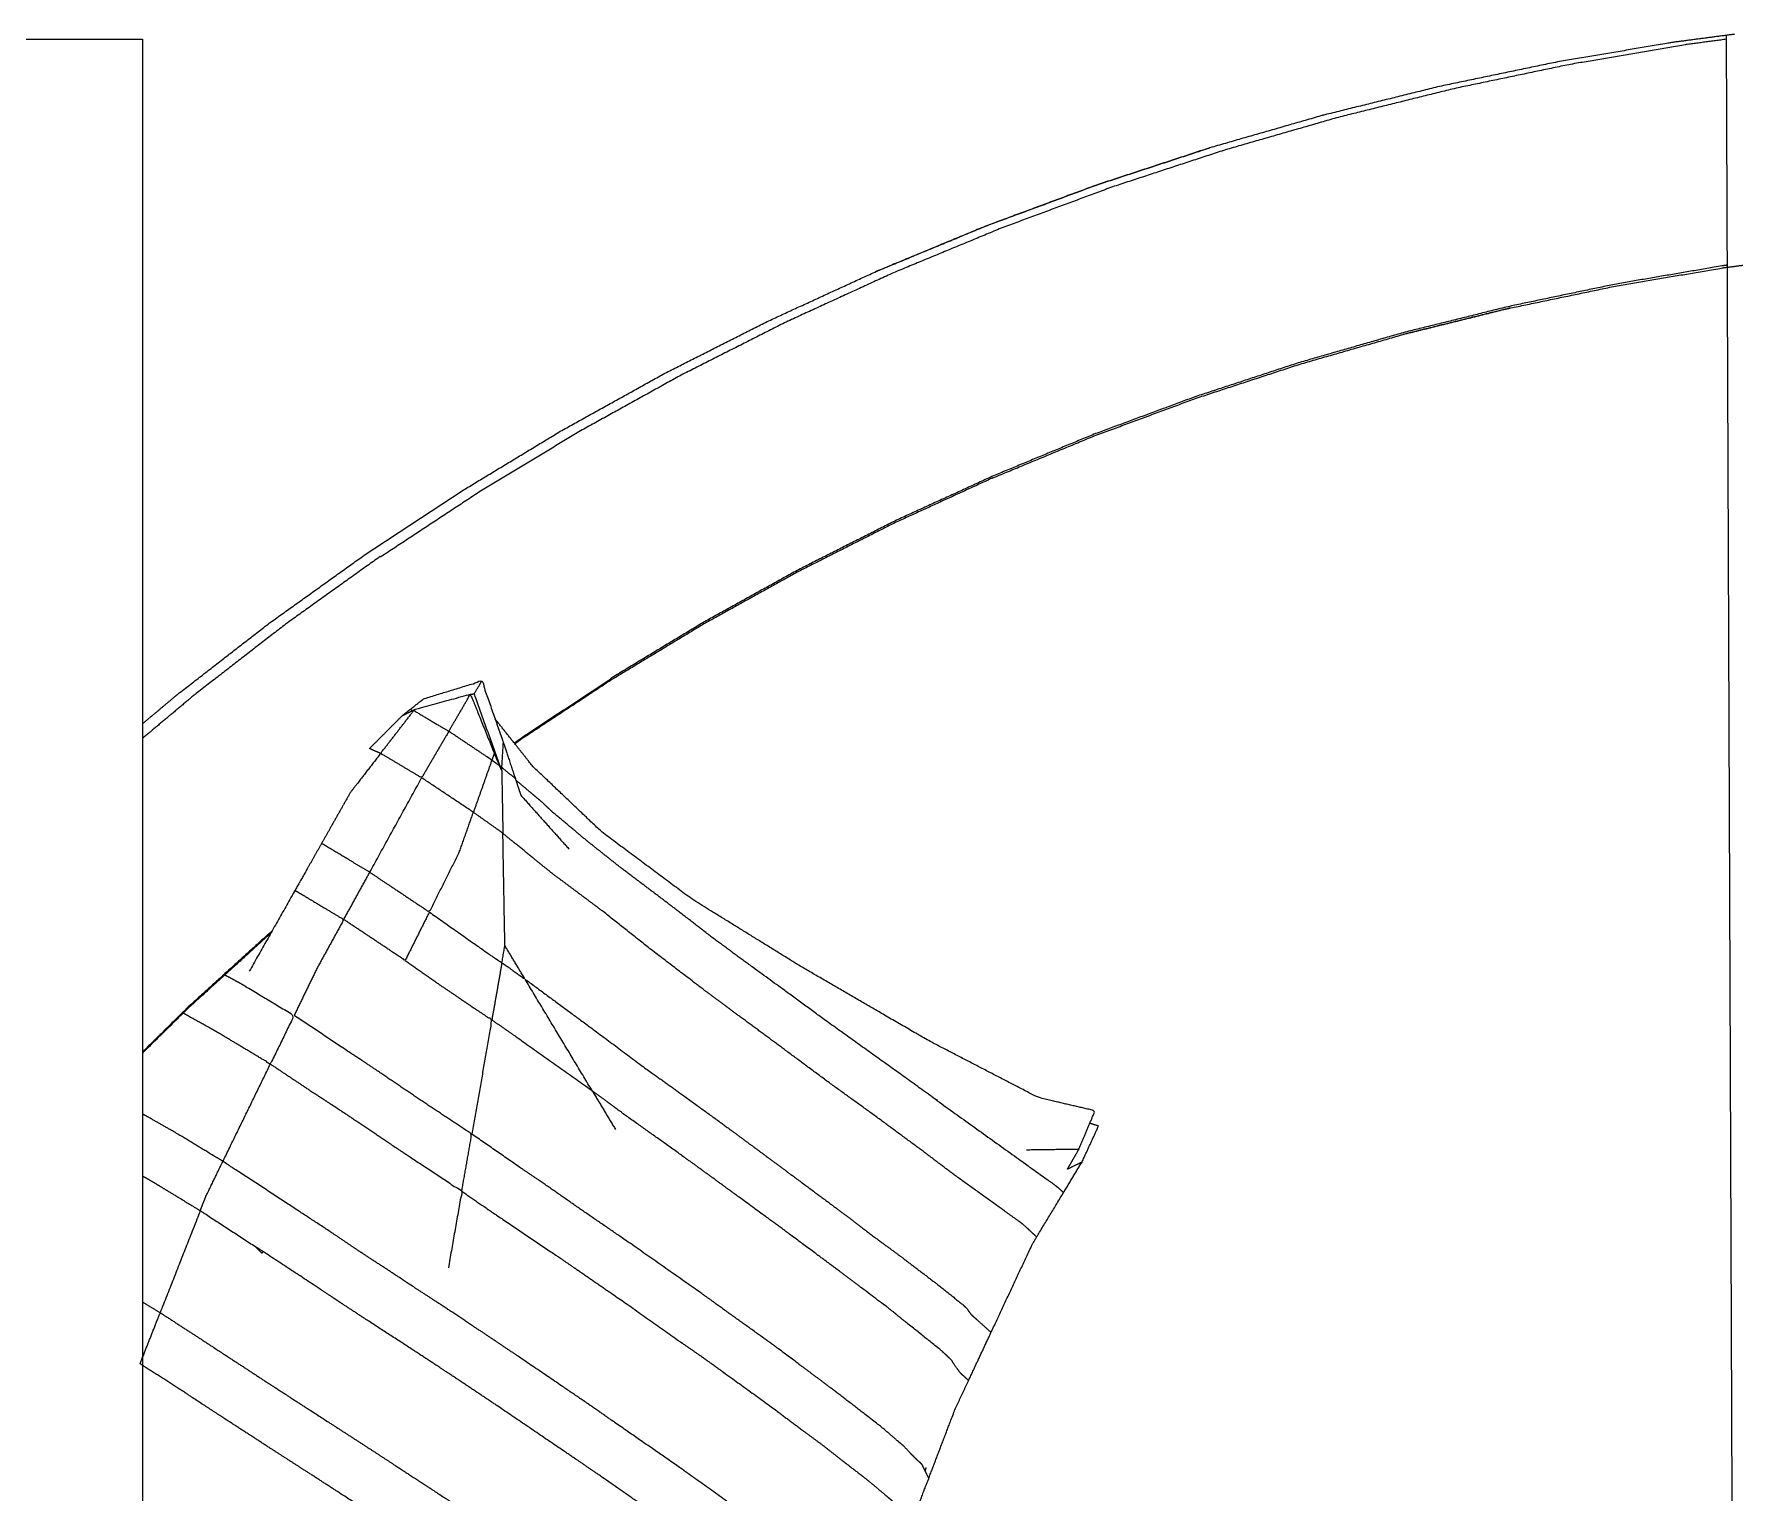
# Model space of a CAD drawing. Header units: millimetres. Extents: x 3429 to 24139, y -631 to 9878.
# Drawn here: x 8508.9 to 8568.6, y 3703 to 3753.9 of the extents above; entities that cross this region are included whole.
import ezdxf

# ---------------------------------------------------------------- set-up
doc = ezdxf.new("R2010")
doc.units = ezdxf.units.MM
doc.layers.add('multid_gorunus_3', color=23, linetype='Continuous', lineweight=13)
doc.layers.add('multid_gorunus_4', color=15, linetype='Continuous', lineweight=9)

# ---------------------------------------------------------------- blocks, each defined once
blk = doc.blocks.new('grup-2')
at = {"layer": 'multid_gorunus_3', "lineweight": -3}
for points, degree, knots in [([(1983.928, 6217.144), (1983.511, 6217.144), (1982.886, 6217.144), (1982.053, 6217.144), (1981.428, 6217.144), (1980.803, 6217.144), (1979.969, 6217.144), (1979.344, 6217.144), (1978.928, 6217.144)], 3, [0, 0, 0, 0, 0.75, 1.125, 1.5, 1.875, 2.25, 3, 3, 3, 3]), ([(1978.928, 6217.144), (1978.928, 6216.155), (1978.928, 6213.761), (1978.928, 6208.959), (1978.928, 6202.868), (1978.928, 6195.487), (1978.928, 6186.836), (1978.928, 6176.969), (1978.928, 6165.969), (1978.928, 6153.941), (1978.928, 6141.024), (1978.928, 6127.365), (1978.928, 6113.136), (1978.928, 6098.504), (1978.928, 6083.653), (1978.928, 6068.742), (1978.928, 6053.94), (1978.928, 6039.26), (1978.928, 6024.58), (1978.928, 6005.778), (1978.928, 5990.869), (1978.928, 5976.016), (1978.928, 5961.387), (1978.928, 5947.155), (1978.928, 5933.498), (1978.928, 5920.578), (1978.928, 5947.227), (1978.928, 5936.226), (1978.928, 5926.36), (1978.928, 5917.707), (1978.928, 5910.327), (1978.928, 5904.236), (1978.928, 5899.433), (1978.928, 5897.04), (1978.928, 5896.051)], 3, [200, 200, 200, 200, 215.285175, 230.934783, 246.910875, 263.16962, 279.661789, 296.333468, 313.127007, 329.982146, 346.837285, 363.630824, 380.302503, 396.794672, 413.053417, 429.029509, 444.679117, 459.964292, 475.249467, 490.899075, 506.875167, 523.133912, 539.62608, 556.29776, 573.091299, 589.946438, 606.801576, 623.595115, 640.266795, 656.758963, 673.017709, 688.9938, 704.643409, 719.928583, 719.928583, 719.928583, 719.928583]), ([(1850.679, 6079.01), (1850.366, 6079.046), (1850.053, 6079.082), (1849.766, 6079.185), (1849.479, 6079.288), (1849.225, 6079.449), (1848.972, 6079.61), (1848.76, 6079.822), (1848.549, 6080.034), (1848.388, 6080.287), (1848.226, 6080.541), (1848.123, 6080.828), (1848.021, 6081.115), (1847.984, 6081.428), (1847.948, 6081.74), (1848.276, 6143.515), (1848.276, 6195.285), (1848.312, 6195.597), (1848.348, 6195.91), (1848.451, 6196.197), (1848.554, 6196.485), (1848.715, 6196.738), (1848.876, 6196.992), (1849.088, 6197.203), (1849.3, 6197.415), (1849.553, 6197.576), (1849.807, 6197.737), (1850.094, 6197.84), (1850.381, 6197.943), (1850.694, 6197.979), (1851.006, 6198.015), (1885.276, 6198.015), (1919.545, 6198.015), (1919.858, 6197.979), (1920.171, 6197.943), (1920.458, 6197.84), (1920.745, 6197.737), (1920.999, 6197.576), (1921.252, 6197.415), (1921.464, 6197.203), (1921.675, 6196.992), (1921.837, 6196.738), (1921.998, 6196.485), (1922.101, 6196.197), (1922.204, 6195.91), (1922.24, 6195.597), (1922.276, 6195.285), (1921.948, 6153.51), (1921.948, 6081.74), (1921.912, 6081.428), (1921.876, 6081.115), (1921.773, 6080.828), (1921.67, 6080.541), (1921.509, 6080.287), (1921.348, 6080.034), (1921.136, 6079.822), (1920.925, 6079.61), (1920.671, 6079.449), (1920.418, 6079.288), (1920.13, 6079.185), (1919.843, 6079.082), (1919.53, 6079.046), (1919.218, 6079.01), (1884.948, 6079.01), (1850.679, 6079.01)], 2, [-16, -16, -16, -15, -15, -14, -14, -13, -13, -12, -12, -11, -11, -10, -10, -9, -9, -8, -8, -7, -7, -6, -6, -5, -5, -4, -4, -3, -3, -2, -2, -1, -1, 0, 0, 1, 1, 2, 2, 3, 3, 4, 4, 5, 5, 6, 6, 7, 7, 8, 8, 9, 9, 10, 10, 11, 11, 12, 12, 13, 13, 14, 14, 15, 15, 16, 16, 16]), ([(1850.679, 6079.01), (1850.366, 6079.046), (1850.053, 6079.082), (1849.766, 6079.185), (1849.479, 6079.288), (1849.225, 6079.449), (1848.972, 6079.61), (1848.76, 6079.822), (1848.549, 6080.034), (1848.388, 6080.287), (1848.226, 6080.541), (1848.123, 6080.828), (1848.021, 6081.115), (1847.984, 6081.428), (1847.948, 6081.74), (1848.276, 6143.515), (1848.276, 6195.285), (1848.312, 6195.597), (1848.348, 6195.91), (1848.451, 6196.197), (1848.554, 6196.485), (1848.715, 6196.738), (1848.876, 6196.992), (1849.088, 6197.203), (1849.3, 6197.415), (1849.553, 6197.576), (1849.807, 6197.737), (1850.094, 6197.84), (1850.381, 6197.943), (1850.694, 6197.979), (1851.006, 6198.015), (1885.276, 6198.015), (1919.545, 6198.015), (1919.858, 6197.979), (1920.171, 6197.943), (1920.458, 6197.84), (1920.745, 6197.737), (1920.999, 6197.576), (1921.252, 6197.415), (1921.464, 6197.203), (1921.675, 6196.992), (1921.837, 6196.738), (1921.998, 6196.485), (1922.101, 6196.197), (1922.204, 6195.91), (1922.24, 6195.597), (1922.276, 6195.285), (1921.948, 6153.51), (1921.948, 6081.74), (1921.912, 6081.428), (1921.876, 6081.115), (1921.773, 6080.828), (1921.67, 6080.541), (1921.509, 6080.287), (1921.348, 6080.034), (1921.136, 6079.822), (1920.925, 6079.61), (1920.671, 6079.449), (1920.418, 6079.288), (1920.13, 6079.185), (1919.843, 6079.082), (1919.53, 6079.046), (1919.218, 6079.01), (1884.948, 6079.01), (1850.679, 6079.01)], 2, [-16, -16, -16, -15, -15, -14, -14, -13, -13, -12, -12, -11, -11, -10, -10, -9, -9, -8, -8, -7, -7, -6, -6, -5, -5, -4, -4, -3, -3, -2, -2, -1, -1, 0, 0, 1, 1, 2, 2, 3, 3, 4, 4, 5, 5, 6, 6, 7, 7, 8, 8, 9, 9, 10, 10, 11, 11, 12, 12, 13, 13, 14, 14, 15, 15, 16, 16, 16]), ([(1969.886, 6193.577), (1969.744, 6193.69), (1969.601, 6193.803), (1969.369, 6193.986), (1969.138, 6194.169), (1968.125, 6194.479), (1967.112, 6194.79), (1966.738, 6193.717), (1966.364, 6192.643), (1966.156, 6192.016), (1965.948, 6191.389), (1965.852, 6191.099), (1965.756, 6190.809)], 2, [0, 0, 0, 1, 1, 2, 2, 3, 3, 4, 4, 5, 5, 6, 6, 6]), ([(1966.471, 6191.815), (1966.925, 6193.077), (1967.378, 6194.338), (1967.245, 6194.564), (1967.112, 6194.79)], 2, [0, 0, 0, 1, 1, 2, 2, 2]), ([(1968.264, 6193.033), (1967.618, 6192.602), (1966.973, 6192.171), (1966.869, 6192.101), (1966.764, 6192.031), (1966.722, 6192.151), (1966.68, 6192.27), (1967.094, 6193.299), (1967.508, 6194.329), (1967.886, 6193.681), (1968.264, 6193.033)], 2, [0, 0, 0, 1, 1, 2, 2, 3, 3, 4, 4, 5, 5, 5]), ([(1969.505, 6193.77), (1969.479, 6193.783), (1969.454, 6193.796), (1968.481, 6194.062), (1967.508, 6194.329), (1967.443, 6194.334), (1967.378, 6194.338)], 2, [0, 0, 0, 1, 1, 2, 2, 3, 3, 3]), ([(1969.448, 6193.739), (1968.856, 6193.386), (1968.264, 6193.033), (1968.736, 6192.224), (1969.209, 6191.414), (1969.923, 6191.84), (1970.637, 6192.266), (1970.06, 6193.012), (1969.482, 6193.759)], 2, [0, 0, 0, 1, 1, 2, 2, 3, 3, 4, 4, 4]), ([(1946.719, 6177.776), (1946.517, 6178.129), (1946.316, 6178.482), (1946.037, 6179.148), (1945.757, 6179.813), (1946.741, 6180.042), (1947.725, 6180.271), (1949.633, 6181.26), (1951.541, 6182.249), (1953.766, 6183.541), (1955.991, 6184.833), (1957.902, 6186.017), (1959.814, 6187.201), (1961.372, 6188.363), (1962.931, 6189.524), (1964.136, 6190.669), (1965.34, 6191.815), (1965.651, 6192.207), (1965.962, 6192.599)], 2, [-6, -6, -6, -5, -5, -4, -4, -3, -3, -2, -2, -1, -1, 0, 0, 1, 1, 2, 2, 2.42056, 2.42056, 2.42056]), ([(1965.948, 6191.389), (1965.948, 6191.389), (1965.948, 6191.389), (1966.153, 6191.557), (1966.357, 6191.724), (1966.385, 6191.75), (1966.414, 6191.776), (1966.389, 6192.209), (1966.364, 6192.643)], 2, [10.997936, 10.997936, 10.997936, 11, 11, 12, 12, 13, 13, 14, 14, 14]), ([(1966.764, 6192.031), (1966.714, 6191.995), (1966.663, 6191.959), (1966.576, 6191.896), (1966.49, 6191.833), (1966.585, 6192.052), (1966.68, 6192.27)], 2, [0, 0, 0, 1, 1, 2, 2, 3, 3, 3]), ([(1970.637, 6192.266), (1970.783, 6192.327), (1970.928, 6192.389), (1970.976, 6192.412), (1971.023, 6192.435)], 2, [0, 0, 0, 1, 1, 2, 2, 2]), ([(1970.637, 6192.266), (1971.167, 6191.581), (1971.696, 6190.897), (1972.196, 6190.012), (1972.696, 6189.127), (1973.158, 6188.31), (1973.619, 6187.493), (1974.415, 6186.085), (1975.211, 6184.676)], 2, [0, 0, 0, 1, 1, 2, 2, 3, 3, 4, 4, 4]), ([(1966.42, 6191.671), (1966.4, 6190.576), (1966.38, 6189.481), (1966.456, 6189.537), (1966.532, 6189.592), (1966.97, 6189.902), (1967.407, 6190.212), (1968.308, 6190.813), (1969.209, 6191.414)], 2, [0, 0, 0, 1, 1, 2, 2, 3, 3, 4, 4, 4]), ([(1951.29, 6180.194), (1951.522, 6180.361), (1951.753, 6180.528), (1953.435, 6181.736), (1955.117, 6182.943), (1956.43, 6183.902), (1957.743, 6184.861), (1958.371, 6185.321), (1958.998, 6185.78), (1959.674, 6186.304), (1960.35, 6186.828), (1961.319, 6187.561), (1962.289, 6188.293), (1962.882, 6188.765), (1963.475, 6189.237), (1964.054, 6189.721), (1964.633, 6190.205), (1964.828, 6190.388), (1965.022, 6190.57), (1965.476, 6190.952), (1965.93, 6191.334)], 2, [0, 0, 0, 1, 1, 2, 2, 3, 3, 4, 4, 5, 5, 6, 6, 7, 7, 8, 8, 9, 9, 9.968291, 9.968291, 9.968291]), ([(1971.921, 6186.477), (1971.468, 6187.3), (1971.016, 6188.123), (1970.112, 6189.768), (1969.209, 6191.414)], 2, [0, 0, 0, 1, 1, 2, 2, 2]), ([(1971.016, 6188.123), (1970.526, 6187.797), (1970.035, 6187.47), (1969.488, 6187.104), (1968.94, 6186.738), (1968.421, 6187.776), (1967.902, 6188.813), (1967.655, 6189.513), (1967.407, 6190.212)], 2, [0, 0, 0, 1, 1, 2, 2, 3, 3, 4, 4, 4]), ([(1947.79, 6175.417), (1948.033, 6175.641), (1948.275, 6175.865), (1948.312, 6175.893), (1948.349, 6175.921), (1948.376, 6175.941), (1948.403, 6175.96), (1948.69, 6176.166), (1948.978, 6176.372), (1949.805, 6176.966), (1950.633, 6177.56), (1951.2, 6177.989), (1951.768, 6178.419), (1952.596, 6179.029), (1953.423, 6179.64), (1954.183, 6180.189), (1954.943, 6180.738), (1955.797, 6181.37), (1956.65, 6182.003), (1957.401, 6182.56), (1958.152, 6183.116), (1958.772, 6183.575), (1959.391, 6184.034), (1960.336, 6184.755), (1961.281, 6185.477), (1962.088, 6186.118), (1962.895, 6186.759), (1963.394, 6187.135), (1963.894, 6187.51), (1964.268, 6187.788), (1964.642, 6188.065), (1965.289, 6188.589), (1965.935, 6189.112), (1966.138, 6189.278), (1966.34, 6189.444), (1966.36, 6189.463), (1966.38, 6189.481)], 2, [5, 5, 5, 6, 6, 7, 7, 8, 8, 9, 9, 10, 10, 11, 11, 12, 12, 13, 13, 14, 14, 15, 15, 16, 16, 17, 17, 18, 18, 19, 19, 20, 20, 21, 21, 22, 22, 23, 23, 23]), ([(1968.94, 6186.738), (1967.876, 6185.988), (1966.813, 6185.238), (1966.688, 6185.153), (1966.562, 6185.068), (1966.489, 6185.019), (1966.415, 6184.971), (1966.363, 6185.269), (1966.31, 6185.567), (1966.345, 6187.524), (1966.38, 6189.481)], 2, [0, 0, 0, 1, 1, 2, 2, 3, 3, 4, 4, 5, 5, 5]), ([(1971.016, 6188.123), (1971.383, 6188.342), (1971.749, 6188.562), (1972.223, 6188.844), (1972.696, 6189.127)], 2, [0, 0, 0, 1, 1, 2, 2, 2]), ([(1973.619, 6187.493), (1973.32, 6187.314), (1973.02, 6187.135), (1972.47, 6186.806), (1971.921, 6186.477), (1972.373, 6185.653), (1972.826, 6184.829), (1973.239, 6183.982), (1973.651, 6183.136)], 2, [0, 0, 0, 1, 1, 2, 2, 3, 3, 4, 4, 4]), ([(1968.94, 6186.738), (1969.361, 6185.896), (1969.783, 6185.053), (1970.116, 6185.275), (1970.449, 6185.497), (1971.185, 6185.987), (1971.921, 6186.477)], 2, [0, 0, 0, 1, 1, 2, 2, 3, 3, 3]), ([(1974.468, 6185.991), (1974.528, 6185.94), (1974.588, 6185.89), (1975.962, 6184.64), (1977.337, 6183.391), (1978.132, 6182.608), (1978.928, 6181.826)], 2, [4.957788, 4.957788, 4.957788, 5, 5, 6, 6, 6.602244, 6.602244, 6.602244]), ([(1966.415, 6184.971), (1966.31, 6184.898), (1966.206, 6184.826), (1965.908, 6184.614), (1965.609, 6184.402), (1965.96, 6184.985), (1966.31, 6185.567)], 2, [0, 0, 0, 1, 1, 2, 2, 3, 3, 3]), ([(1969.783, 6185.053), (1969.137, 6184.597), (1968.491, 6184.141), (1967.947, 6183.772), (1967.403, 6183.404), (1967.083, 6183.192), (1966.764, 6182.981), (1967.113, 6180.992), (1967.462, 6179.002)], 2, [0, 0, 0, 1, 1, 2, 2, 3, 3, 4, 4, 4]), ([(1976.066, 6184.547), (1975.887, 6184.453), (1975.708, 6184.359), (1975.606, 6184.302), (1975.504, 6184.246), (1975.469, 6184.226), (1975.433, 6184.206), (1975.374, 6184.17), (1975.315, 6184.134), (1974.483, 6183.635), (1973.651, 6183.136), (1974.064, 6182.289), (1974.477, 6181.442), (1975.085, 6181.807), (1975.693, 6182.171), (1975.967, 6182.337), (1976.24, 6182.502), (1976.404, 6182.594), (1976.567, 6182.687), (1977.038, 6182.948), (1977.508, 6183.209), (1977.512, 6183.212), (1977.517, 6183.214)], 2, [1.64116, 1.64116, 1.64116, 2, 2, 3, 3, 4, 4, 5, 5, 6, 6, 7, 7, 8, 8, 9, 9, 10, 10, 11, 11, 11.05177, 11.05177, 11.05177]), ([(1965.609, 6184.402), (1964.381, 6183.496), (1963.152, 6182.59), (1962.296, 6181.95), (1961.44, 6181.309), (1960.808, 6180.858), (1960.176, 6180.407), (1959.324, 6179.787), (1958.473, 6179.167), (1957.861, 6178.714), (1957.249, 6178.261), (1956.777, 6177.911), (1956.306, 6177.562), (1955.509, 6176.971), (1954.712, 6176.38), (1954.061, 6175.886), (1953.41, 6175.392), (1952.944, 6175.048), (1952.478, 6174.704), (1951.886, 6174.253), (1951.293, 6173.803), (1950.835, 6173.438), (1950.377, 6173.072), (1950.296, 6172.996), (1950.215, 6172.92), (1950.204, 6172.898), (1950.194, 6172.877), (1950.14, 6172.805), (1950.087, 6172.733), (1949.733, 6172.412), (1949.379, 6172.091)], 2, [0, 0, 0, 1, 1, 2, 2, 3, 3, 4, 4, 5, 5, 6, 6, 7, 7, 8, 8, 9, 9, 10, 10, 11, 11, 12, 12, 13, 13, 14, 14, 15, 15, 15]), ([(1966.764, 6182.981), (1966.311, 6182.667), (1965.858, 6182.353), (1964.565, 6181.434), (1963.272, 6180.515), (1962.864, 6179.836), (1962.456, 6179.158)], 2, [0, 0, 0, 1, 1, 2, 2, 3, 3, 3]), ([(1967.811, 6177.013), (1967.637, 6178.008), (1967.462, 6179.002), (1968.273, 6179.539), (1969.084, 6180.075), (1969.876, 6180.612), (1970.668, 6181.148), (1970.959, 6181.345), (1971.25, 6181.541), (1971.355, 6181.61), (1971.459, 6181.679), (1971.579, 6181.757), (1971.699, 6181.835), (1972.675, 6182.486), (1973.651, 6183.136)], 2, [0, 0, 0, 1, 1, 2, 2, 3, 3, 4, 4, 5, 5, 6, 6, 7, 7, 7]), ([(1974.477, 6181.442), (1973.763, 6180.966), (1973.05, 6180.491), (1972.665, 6180.239), (1972.28, 6179.988), (1971.943, 6179.766), (1971.605, 6179.544), (1970.763, 6178.975), (1969.92, 6178.406), (1969.819, 6178.34), (1969.718, 6178.274), (1968.765, 6177.643), (1967.811, 6177.013), (1968.045, 6175.678), (1968.279, 6174.343)], 2, [0, 0, 0, 1, 1, 2, 2, 3, 3, 4, 4, 5, 5, 6, 6, 7, 7, 7]), ([(1976.919, 6176.335), (1976.82, 6176.587), (1976.721, 6176.838), (1976.425, 6177.446), (1976.129, 6178.053), (1975.303, 6179.748), (1974.477, 6181.442)], 2, [0, 0, 0, 1, 1, 2, 2, 3, 3, 3]), ([(1950.161, 6170.417), (1950.296, 6170.539), (1950.43, 6170.661), (1950.558, 6170.833), (1950.685, 6171.005), (1950.711, 6171.057), (1950.737, 6171.109), (1950.93, 6171.291), (1951.122, 6171.472), (1951.739, 6171.964), (1952.356, 6172.456), (1952.493, 6172.567), (1952.63, 6172.677), (1952.679, 6172.72), (1952.728, 6172.762), (1952.849, 6172.857), (1952.971, 6172.951), (1953.817, 6173.589), (1954.662, 6174.227), (1955.62, 6174.939), (1956.577, 6175.651), (1956.749, 6175.779), (1956.921, 6175.907), (1957.102, 6176.037), (1957.283, 6176.167), (1958.441, 6177.014), (1959.598, 6177.861), (1959.865, 6178.052), (1960.131, 6178.243), (1961.162, 6178.979), (1962.193, 6179.715), (1962.414, 6179.88), (1962.636, 6180.046), (1962.954, 6180.28), (1963.272, 6180.515)], 2, [2, 2, 2, 3, 3, 4, 4, 5, 5, 6, 6, 7, 7, 8, 8, 9, 9, 10, 10, 11, 11, 12, 12, 13, 13, 14, 14, 15, 15, 16, 16, 17, 17, 18, 18, 19, 19, 19]), ([(1951.252, 6180.166), (1949.778, 6179.108), (1948.304, 6178.05), (1947.792, 6177.683), (1947.28, 6177.317), (1947.232, 6177.282), (1947.184, 6177.246), (1947.119, 6177.196), (1947.053, 6177.146), (1946.954, 6177.055), (1946.855, 6176.964)], 2, [0, 0, 0, 1, 1, 2, 2, 3, 3, 4, 4, 5, 5, 5]), ([(1976.129, 6178.053), (1976.289, 6178.15), (1976.45, 6178.246), (1977.151, 6178.67), (1977.853, 6179.094), (1978.273, 6179.332), (1978.693, 6179.569), (1978.81, 6179.634), (1978.928, 6179.699)], 2, [0, 0, 0, 1, 1, 2, 2, 3, 3, 3.400183, 3.400183, 3.400183]), ([(1953.165, 6162.769), (1952.683, 6164.034), (1952.201, 6165.299), (1951.874, 6166.156), (1951.547, 6167.014), (1951.094, 6168.203), (1950.641, 6169.393), (1950.401, 6169.905), (1950.161, 6170.417), (1949.77, 6171.254), (1949.379, 6172.091), (1948.658, 6173.632), (1947.937, 6175.174), (1947.864, 6175.295), (1947.79, 6175.417), (1947.323, 6176.19), (1946.855, 6176.964), (1946.533, 6177.497), (1946.211, 6178.03), (1945.923, 6178.655), (1945.636, 6179.281), (1945.788, 6179.329), (1945.941, 6179.376)], 2, [1.231822, 1.231822, 1.231822, 2, 2, 3, 3, 4, 4, 5, 5, 6, 6, 7, 7, 8, 8, 9, 9, 10, 10, 11, 11, 11.81021, 11.81021, 11.81021]), ([(1951.675, 6167.276), (1951.727, 6167.382), (1951.78, 6167.487), (1951.919, 6167.618), (1952.059, 6167.75), (1952.244, 6167.946), (1952.43, 6168.143), (1952.483, 6168.186), (1952.537, 6168.23), (1952.704, 6168.375), (1952.871, 6168.52), (1953.063, 6168.681), (1953.255, 6168.842), (1953.985, 6169.407), (1954.716, 6169.971), (1954.768, 6170.012), (1954.82, 6170.053), (1954.883, 6170.1), (1954.947, 6170.147), (1955.829, 6170.807), (1956.711, 6171.468), (1957.038, 6171.705), (1957.365, 6171.943), (1958.144, 6172.501), (1958.922, 6173.06), (1959.037, 6173.144), (1959.152, 6173.228), (1959.324, 6173.352), (1959.497, 6173.476), (1960.808, 6174.396), (1962.12, 6175.317), (1962.878, 6175.836), (1963.636, 6176.355), (1964.35, 6176.854), (1965.064, 6177.352), (1965.418, 6177.591), (1965.772, 6177.829), (1966.617, 6178.416), (1967.462, 6179.002)], 2, [0, 0, 0, 1, 1, 2, 2, 3, 3, 4, 4, 5, 5, 6, 6, 7, 7, 8, 8, 9, 9, 10, 10, 11, 11, 12, 12, 13, 13, 14, 14, 15, 15, 16, 16, 17, 17, 18, 18, 19, 19, 19]), ([(1953.397, 6161.992), (1953.434, 6162.063), (1953.472, 6162.133), (1953.568, 6162.258), (1953.664, 6162.382), (1954.061, 6162.729), (1954.459, 6163.075), (1954.545, 6163.151), (1954.631, 6163.227), (1954.737, 6163.31), (1954.843, 6163.393), (1955.441, 6163.861), (1956.038, 6164.329), (1956.875, 6164.955), (1957.713, 6165.58), (1957.783, 6165.633), (1957.853, 6165.685), (1957.931, 6165.74), (1958.008, 6165.795), (1958.798, 6166.363), (1959.588, 6166.932), (1959.876, 6167.138), (1960.164, 6167.345), (1961.409, 6168.208), (1962.653, 6169.072), (1962.83, 6169.197), (1963.007, 6169.322), (1963.208, 6169.461), (1963.41, 6169.6), (1964.621, 6170.425), (1965.833, 6171.25), (1966.319, 6171.577), (1966.805, 6171.903), (1967.557, 6172.405), (1968.309, 6172.906), (1968.553, 6173.066), (1968.797, 6173.225), (1969.151, 6173.456), (1969.506, 6173.687), (1970.505, 6174.345), (1971.504, 6175.002), (1971.91, 6175.277), (1972.317, 6175.551), (1973.119, 6176.078), (1973.922, 6176.605), (1974.837, 6177.204), (1975.752, 6177.802), (1975.941, 6177.928), (1976.129, 6178.053)], 2, [0, 0, 0, 1, 1, 2, 2, 3, 3, 4, 4, 5, 5, 6, 6, 7, 7, 8, 8, 9, 9, 10, 10, 11, 11, 12, 12, 13, 13, 14, 14, 15, 15, 16, 16, 17, 17, 18, 18, 19, 19, 20, 20, 21, 21, 22, 22, 23, 23, 24, 24, 24]), ([(1978.928, 6177.542), (1978.794, 6177.466), (1978.659, 6177.391), (1978.342, 6177.199), (1978.025, 6177.007), (1977.529, 6176.706), (1977.032, 6176.404), (1976.976, 6176.37), (1976.919, 6176.335), (1977.617, 6174.557), (1978.316, 6172.779)], 2, [5.755314, 5.755314, 5.755314, 6, 6, 7, 7, 8, 8, 9, 9, 10, 10, 10]), ([(1967.811, 6177.013), (1967.327, 6176.677), (1966.842, 6176.341), (1965.666, 6175.547), (1964.489, 6174.754), (1964.42, 6174.706), (1964.351, 6174.658), (1964.114, 6174.495), (1963.876, 6174.333), (1963.011, 6173.737), (1962.147, 6173.142), (1961.123, 6172.419), (1960.099, 6171.695), (1959.749, 6171.453), (1959.4, 6171.211), (1959.043, 6170.955), (1958.686, 6170.699), (1957.88, 6170.115), (1957.075, 6169.53), (1956.508, 6169.106), (1955.942, 6168.682), (1955.571, 6168.406), (1955.2, 6168.13), (1954.893, 6167.89), (1954.586, 6167.65), (1954.14, 6167.305), (1953.695, 6166.961), (1953.434, 6166.743), (1953.174, 6166.525), (1953.001, 6166.377), (1952.827, 6166.229), (1952.64, 6166.029), (1952.452, 6165.829), (1952.404, 6165.778), (1952.357, 6165.727), (1952.329, 6165.702), (1952.302, 6165.676), (1952.291, 6165.655), (1952.281, 6165.634)], 2, [0, 0, 0, 1, 1, 2, 2, 3, 3, 4, 4, 5, 5, 6, 6, 7, 7, 8, 8, 9, 9, 10, 10, 11, 11, 12, 12, 13, 13, 14, 14, 15, 15, 16, 16, 17, 17, 18, 18, 19, 19, 19]), ([(1976.919, 6176.335), (1976.851, 6176.292), (1976.784, 6176.248), (1975.892, 6175.665), (1975, 6175.082)], 2, [0, 0, 0, 1, 1, 2, 2, 2]), ([(1953.973, 6160.194), (1954.02, 6160.281), (1954.066, 6160.368), (1954.121, 6160.439), (1954.176, 6160.511), (1954.404, 6160.71), (1954.633, 6160.909), (1954.916, 6161.16), (1955.199, 6161.411), (1955.548, 6161.682), (1955.896, 6161.954), (1956.259, 6162.238), (1956.622, 6162.523), (1957.13, 6162.903), (1957.639, 6163.283), (1958.051, 6163.588), (1958.463, 6163.894), (1958.917, 6164.218), (1959.372, 6164.542), (1960.092, 6165.059), (1960.811, 6165.577), (1961.889, 6166.328), (1962.966, 6167.078), (1963.289, 6167.302), (1963.613, 6167.525), (1963.915, 6167.728), (1964.217, 6167.93), (1965.407, 6168.741), (1966.598, 6169.551), (1967.476, 6170.137), (1968.354, 6170.722), (1968.969, 6171.125), (1969.583, 6171.527), (1970.477, 6172.109), (1971.37, 6172.691), (1971.833, 6172.995), (1972.295, 6173.3), (1972.484, 6173.427), (1972.672, 6173.554), (1973.707, 6174.234), (1974.742, 6174.914)], 2, [0, 0, 0, 1, 1, 2, 2, 3, 3, 4, 4, 5, 5, 6, 6, 7, 7, 8, 8, 9, 9, 10, 10, 11, 11, 12, 12, 13, 13, 14, 14, 15, 15, 16, 16, 17, 17, 18, 18, 19, 19, 20, 20, 20]), ([(1979.015, 6171.001), (1978.665, 6171.89), (1978.316, 6172.779), (1977.771, 6172.427), (1977.225, 6172.074), (1976.696, 6171.729), (1976.167, 6171.383), (1975.386, 6170.871), (1974.606, 6170.36), (1974.229, 6170.115), (1973.852, 6169.871), (1973.524, 6169.66), (1973.196, 6169.449), (1972.182, 6168.792), (1971.167, 6168.135), (1970.636, 6167.789), (1970.106, 6167.443), (1969.275, 6166.899), (1968.444, 6166.355), (1968.297, 6166.257), (1968.15, 6166.159), (1967.952, 6166.024), (1967.753, 6165.888), (1966.415, 6164.991), (1965.078, 6164.094), (1963.644, 6163.103), (1962.21, 6162.112)], 2, [0, 0, 0, 1, 1, 2, 2, 3, 3, 4, 4, 5, 5, 6, 6, 7, 7, 8, 8, 9, 9, 10, 10, 11, 11, 12, 12, 13, 13, 13]), ([(1955.939, 6154.863), (1955.964, 6154.93), (1955.99, 6154.996), (1956.055, 6155.101), (1956.12, 6155.206), (1956.385, 6155.44), (1956.649, 6155.675), (1956.878, 6155.879), (1957.107, 6156.082), (1957.431, 6156.335), (1957.755, 6156.588), (1958.152, 6156.899), (1958.549, 6157.209), (1959.028, 6157.562), (1959.506, 6157.916), (1959.987, 6158.273), (1960.468, 6158.631), (1961.225, 6159.171), (1961.982, 6159.712), (1962.475, 6160.058), (1962.968, 6160.405), (1963.419, 6160.713), (1963.871, 6161.02), (1964.895, 6161.73), (1965.918, 6162.44), (1967.143, 6163.262), (1968.369, 6164.083), (1968.681, 6164.29), (1968.992, 6164.497), (1969.31, 6164.702), (1969.628, 6164.908), (1970.816, 6165.683), (1972.004, 6166.458), (1972.696, 6166.906), (1973.387, 6167.354), (1974.003, 6167.75), (1974.619, 6168.147), (1975.328, 6168.606), (1976.038, 6169.066), (1976.457, 6169.341), (1976.877, 6169.616), (1977.161, 6169.802), (1977.446, 6169.988), (1978.23, 6170.494), (1979.015, 6171.001)], 2, [7, 7, 7, 8, 8, 9, 9, 10, 10, 11, 11, 12, 12, 13, 13, 14, 14, 15, 15, 16, 16, 17, 17, 18, 18, 19, 19, 20, 20, 21, 21, 22, 22, 23, 23, 24, 24, 25, 25, 26, 26, 27, 27, 28, 28, 29, 29, 29])]:
    blk.add_open_spline(points, degree=degree, knots=knots, dxfattribs=at)
for points in [[(1965.982, 6192.623), (1966.316, 6193.045), (1966.651, 6193.466)], [(1969.448, 6193.739), (1969.451, 6193.767), (1969.454, 6193.796)], [(1969.448, 6193.739), (1969.465, 6193.749), (1969.482, 6193.759)], [(1969.482, 6193.759), (1969.485, 6193.761), (1969.489, 6193.762)], [(1969.505, 6193.77), (1969.497, 6193.766), (1969.489, 6193.762)], [(1969.886, 6193.577), (1969.696, 6193.673), (1969.505, 6193.77)], [(1969.601, 6193.803), (1969.564, 6193.781), (1969.526, 6193.759)], [(1971.023, 6192.436), (1970.455, 6193.006), (1969.886, 6193.577)], [(1966.414, 6191.776), (1966.443, 6191.795), (1966.471, 6191.815)], [(1966.42, 6191.671), (1966.417, 6191.723), (1966.414, 6191.776)], [(1966.42, 6191.671), (1966.455, 6191.752), (1966.49, 6191.833)], [(1966.49, 6191.833), (1966.481, 6191.824), (1966.471, 6191.815)], [(1966.764, 6192.031), (1967.086, 6191.122), (1967.407, 6190.212)], [(1965.756, 6190.809), (1964.913, 6189.866), (1964.07, 6188.923)], [(1966.415, 6184.971), (1966.589, 6183.976), (1966.764, 6182.981)], [(1963.272, 6180.515), (1964.44, 6182.458), (1965.609, 6184.402)], [(1951.252, 6180.166), (1951.257, 6180.184), (1951.261, 6180.202)], [(1951.268, 6180.177), (1951.26, 6180.172), (1951.252, 6180.166)], [(1951.29, 6180.194), (1951.276, 6180.198), (1951.261, 6180.202)], [(1951.29, 6180.194), (1951.279, 6180.186), (1951.268, 6180.177)], [(1946.211, 6178.03), (1946.465, 6177.903), (1946.719, 6177.776)], [(1948.141, 6178.457), (1947.228, 6178.47), (1946.316, 6178.482)], [(1974.742, 6174.914), (1974.871, 6174.998), (1975, 6175.082)], [(1974.742, 6174.914), (1974.758, 6174.883), (1974.773, 6174.851)], [(1975, 6175.082), (1974.886, 6174.967), (1974.773, 6174.851)], [(1978.316, 6172.779), (1978.622, 6172.965), (1978.928, 6173.152)], [(1951.547, 6167.014), (1951.611, 6167.14), (1951.675, 6167.266)], [(1951.675, 6167.266), (1951.655, 6167.323), (1951.636, 6167.381)], [(1951.675, 6167.276), (1951.655, 6167.328), (1951.636, 6167.381)], [(1951.675, 6167.276), (1951.675, 6167.271), (1951.675, 6167.266)]]:
    blk.add_open_spline(points, degree=2, dxfattribs=at)
at = {"layer": 'multid_gorunus_4', "lineweight": -3}
blk.add_lwpolyline([(1923.772, 6217.282), (1922.533, 5896.295)], dxfattribs=at)
for points, knots in [([(1923.489, 6217.319), (1924.564, 6217.177), (1925.639, 6217.036), (1927.684, 6216.688), (1929.73, 6216.341), (1931.758, 6215.918), (1933.785, 6215.496), (1935.792, 6214.999), (1937.8, 6214.502), (1939.784, 6213.931), (1941.768, 6213.361), (1943.727, 6212.717), (1945.686, 6212.073), (1947.616, 6211.357), (1949.547, 6210.641), (1951.446, 6209.854), (1953.345, 6209.068), (1953.358, 6209.064), (1953.37, 6209.061), (1951.471, 6209.847), (1949.572, 6210.634), (1947.642, 6211.35), (1945.711, 6212.065), (1943.753, 6212.709), (1941.794, 6213.353), (1941.781, 6213.357), (1941.768, 6213.361)], [1.478519, 1.478519, 1.478519, 2, 2, 3, 3, 4, 4, 5, 5, 6, 6, 7, 7, 8, 8, 9, 9, 10, 10, 11, 11, 12, 12, 13, 13, 13.006571, 13.006571, 13.006571]), ([(1923.772, 6217.144), (1924.473, 6217.051), (1925.175, 6216.958), (1927.2, 6216.612), (1929.225, 6216.267), (1931.242, 6215.845), (1933.258, 6215.424), (1935.261, 6214.927), (1937.263, 6214.431), (1939.246, 6213.861), (1941.228, 6213.29), (1943.186, 6212.647), (1945.143, 6212.004), (1947.072, 6211.288), (1949.001, 6210.573), (1950.899, 6209.787), (1952.797, 6209.001), (1954.661, 6208.145), (1956.524, 6207.289), (1958.351, 6206.365), (1960.177, 6205.441), (1961.964, 6204.45), (1963.751, 6203.459), (1965.495, 6202.403), (1967.239, 6201.347), (1968.938, 6200.227), (1970.637, 6199.107), (1970.646, 6199.116), (1970.655, 6199.125), (1972.306, 6197.943), (1973.957, 6196.76), (1975.558, 6195.518), (1977.159, 6194.275), (1978.043, 6193.532), (1978.928, 6192.789)], [78.654097, 78.654097, 78.654097, 79, 79, 80, 80, 81, 81, 82, 82, 83, 83, 84, 84, 85, 85, 86, 86, 87, 87, 88, 88, 89, 89, 90, 90, 91, 91, 92, 92, 93, 93, 94, 94, 94.571469, 94.571469, 94.571469]), ([(1937.826, 6214.494), (1937.826, 6214.494), (1937.826, 6214.495), (1937.813, 6214.498), (1937.799, 6214.501)], [13.999891925, 13.999891925, 13.999891925, 14, 14, 14.006642256, 14.006642256, 14.006642256]), ([(1931.359, 6207.77), (1931.353, 6207.77), (1931.346, 6207.771), (1929.481, 6208.16), (1927.616, 6208.548), (1925.735, 6208.868), (1923.854, 6209.188), (1923.527, 6209.231), (1923.2, 6209.274)], [4.691056, 4.691056, 4.691056, 5, 5, 6, 6, 7, 7, 7.172452, 7.172452, 7.172452]), ([(1923.744, 6209.274), (1923.806, 6209.265), (1923.869, 6209.257), (1925.734, 6208.939), (1927.599, 6208.62), (1929.457, 6208.232), (1931.315, 6207.843), (1933.16, 6207.386), (1935.006, 6206.928), (1936.833, 6206.403), (1938.66, 6205.877), (1940.464, 6205.284), (1942.268, 6204.691), (1944.046, 6204.032), (1945.824, 6203.373), (1947.573, 6202.648), (1949.322, 6201.924), (1951.04, 6201.135), (1952.758, 6200.346), (1954.441, 6199.495), (1956.125, 6198.643), (1957.771, 6197.73), (1959.418, 6196.816), (1961.025, 6195.843), (1962.633, 6194.869), (1962.628, 6194.86), (1962.623, 6194.85), (1964.189, 6193.818), (1965.754, 6192.786), (1965.868, 6192.705), (1965.982, 6192.623)], [13.966596, 13.966596, 13.966596, 14, 14, 15, 15, 16, 16, 17, 17, 18, 18, 19, 19, 20, 20, 21, 21, 22, 22, 23, 23, 24, 24, 25, 25, 26, 26, 27, 27, 27.074853, 27.074853, 27.074853]), ([(1978.928, 6193.3), (1978.328, 6193.804), (1977.729, 6194.308), (1976.127, 6195.551), (1974.526, 6196.794), (1972.874, 6197.977), (1971.222, 6199.16), (1969.522, 6200.281), (1967.822, 6201.401), (1966.077, 6202.458), (1964.332, 6203.515), (1962.544, 6204.507), (1960.756, 6205.499), (1958.928, 6206.423), (1957.1, 6207.348), (1955.235, 6208.204), (1953.37, 6209.061)], [-4.387169, -4.387169, -4.387169, -4, -4, -3, -3, -2, -2, -1, -1, 0, 0, 1, 1, 2, 2, 3, 3, 3]), ([(1949.32, 6201.863), (1949.32, 6201.863), (1949.32, 6201.863), (1947.572, 6202.587), (1945.824, 6203.311), (1944.047, 6203.97), (1942.271, 6204.628), (1940.468, 6205.221), (1938.665, 6205.813), (1936.839, 6206.339), (1935.013, 6206.864), (1933.169, 6207.321), (1931.324, 6207.778), (1931.335, 6207.775), (1931.346, 6207.771), (1933.193, 6207.314), (1935.039, 6206.857)], [-6.008094, -6.008094, -6.008094, -6, -6, -5, -5, -4, -4, -3, -3, -2, -2, -1, -1, 0, 0, 0.999751, 0.999751, 0.999751]), ([(1949.32, 6201.863), (1951.036, 6201.075), (1952.753, 6200.287), (1954.435, 6199.436), (1956.117, 6198.585), (1957.763, 6197.672), (1959.408, 6196.759), (1961.014, 6195.786), (1962.621, 6194.814), (1964.185, 6193.782), (1965.75, 6192.751), (1965.856, 6192.675), (1965.962, 6192.598)], [-3, -3, -3, -2, -2, -1, -1, 0, 0, 1, 1, 2, 2, 2.069923, 2.069923, 2.069923]), ([(1974.425, 6186.066), (1974.511, 6185.994), (1974.597, 6185.922), (1975.972, 6184.672), (1977.347, 6183.422), (1978.137, 6182.644), (1978.928, 6181.867)], [29.939883, 29.939883, 29.939883, 30, 30, 31, 31, 31.598204, 31.598204, 31.598204])]:
    blk.add_open_spline(points, degree=2, knots=knots, dxfattribs=at)

msp = doc.modelspace()

# ---------------------------------------------------------------- block references
at = {"xscale": -1}
msp.add_blockref('grup-2', (10491.554, -2463.465), dxfattribs=at)

doc.saveas('drawing.dxf')
